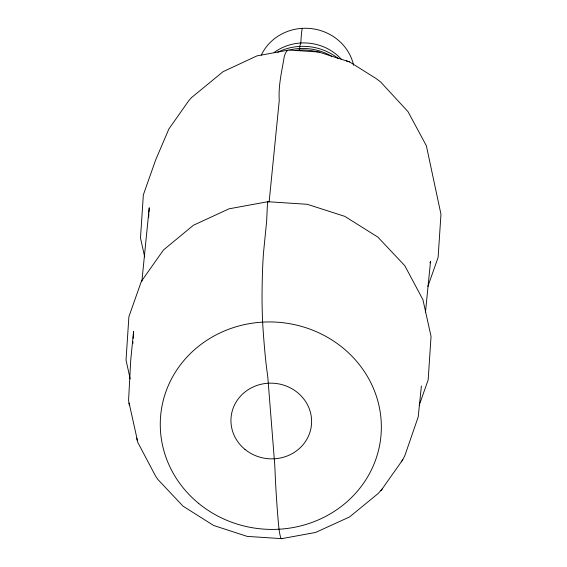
<?xml version="1.0" encoding="UTF-8"?>
<svg xmlns="http://www.w3.org/2000/svg" width="567" height="567" viewBox="0 0 567 567"><rect width="100%" height="100%" fill="white"/><g stroke="black" fill="none" stroke-linecap="round" stroke-linejoin="round"><path stroke-width="0.85" d="M132.862 343.51L132.969 341.759M133.181 338.265L133.599 331.284L130.764 359.684L128.56 400.571L137.887 442.579L155.564 476.032L157.761 479.335L182.964 506.104L213.589 525.467L247.226 536.396L281.742 538.65L315.578 532.448L349.527 516.969L377.955 493.694L382.144 489.009M148.646 217.388L148.859 213.887M148.958 212.136L149.227 207.763L141.885 281.296M269.134 201.93L279.269 100.387C278.199 85.596 281.919 71.123 284.237 56.636L284.953 54.475A577.163 33.552 86.7 0 1 289.602 50.102M299.248 50.059L299.404 48.535M425.491 312.013L430.559 261.238L429.977 262.904M421.401 385.992L418.198 416.929L404.881 455.556L402.69 459.851L380.918 490.731M427.872 286.434L438.107 257.411L440.97 214.255L426.37 145.776L407.999 111.635L380.585 81.917L376.049 78.501L349.591 61.909L318.661 51.994L289.602 50.094M419.19 405.313L428.177 379.819L431.048 336.415L422.925 299.709L404.803 265.71L377.856 237.098L344.793 216.36L307.243 204.29L267.766 201.717L229.061 208.812L193.425 225.241L163.487 249.969L141.367 281.345L128.893 316.705L126.03 360.116L130.183 378.891M401.28 461.829L402.69 459.851M287.972 50.194L257 55.871L223.114 71.648L191.589 97.524L188.839 100.621L168.86 128.985L155.634 160.014L143.352 194.842L140.488 237.998L144.677 256.936M318.661 51.994L319.547 52.256M346.309 60.875L349.591 61.909M128.893 403.087L129.453 405.589M136.626 438.057L137.143 440.361M299.808 48.861L299.617 46.416L300.843 43.007A129.17 7.506 86.7 0 1 302.303 28.35M274.13 52.504A48.712 45.658 5.7 0 1 341.377 59.273M277.759 52.214A53.985 50.598 5.7 0 1 338.166 58.486M290.68 49.719A54 50.612 5.7 0 1 331.497 56.183M261.316 55.112A48.712 45.658 5.7 0 1 310.95 28.57A48.712 45.658 5.7 0 1 353.581 65.219M279.014 529.188A67.055 3.898 86.7 0 1 274.995 469.979A13.707 0.794 86.7 0 0 274.272 458.788L268.283 383.221A13.707 0.794 86.7 0 0 267.376 373.773A67.055 3.898 86.7 0 1 262.613 322.127A58.259 3.388 86.7 0 1 262.046 295.457A231.591 13.459 86.7 0 1 263.797 249.849L266.632 221.442L267.518 202.249A25.791 1.503 86.7 0 1 268.071 202.086M279.014 529.238A58.259 3.388 86.7 0 0 281.303 538.551A231.591 13.459 86.7 0 0 282.16 538.501M295.754 50.371A54 50.612 5.7 0 1 317.605 51.966M244.951 449.369A40.356 37.826 5.7 0 0 310.907 428.539A40.356 37.826 5.7 0 0 257.978 385.113A40.356 37.826 5.7 0 0 244.951 449.369M198.656 503.404A110.615 103.676 5.7 0 0 379.415 446.328A110.615 103.676 5.7 0 0 234.355 327.308A110.615 103.676 5.7 0 0 198.656 503.404"/></g></svg>
